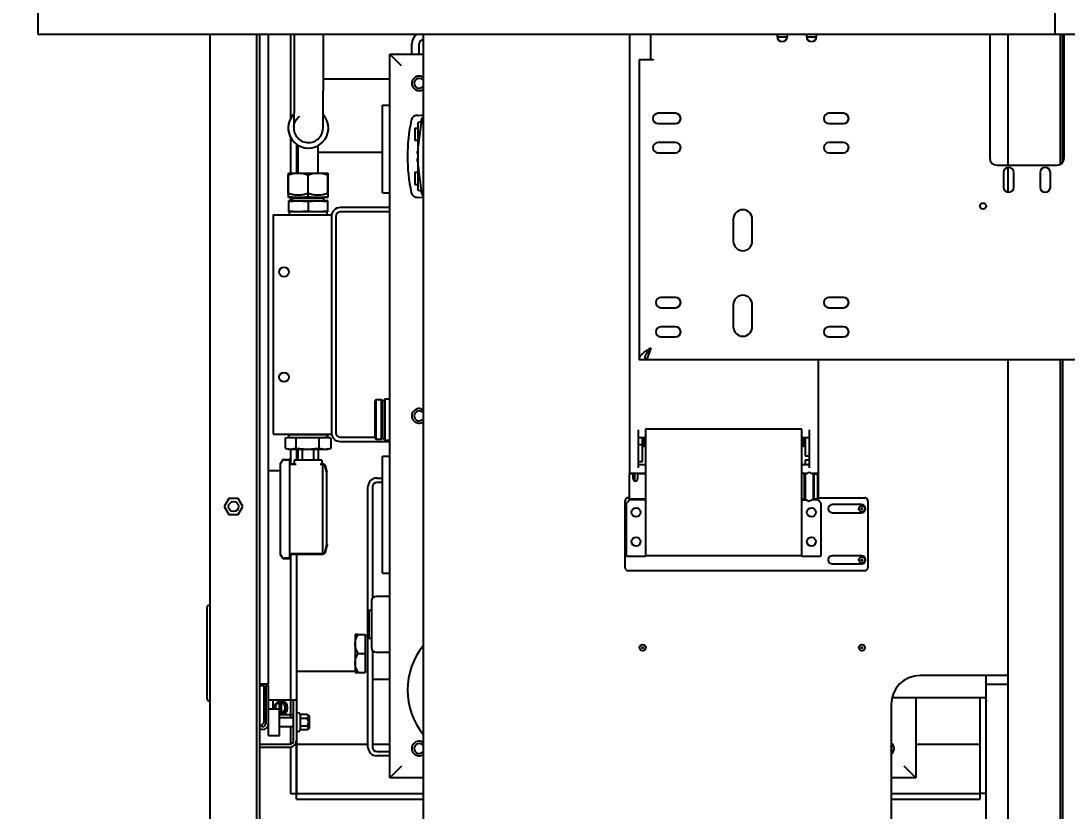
# Model space of a CAD drawing. Header units: inches. Extents: x -347369 to -260369, y 119522 to 149869.
# Drawn here: x -283562 to -282846, y 139922 to 140462 of the extents above; entities that cross this region are included whole.
import ezdxf

# ---------------------------------------------------------------- set-up
doc = ezdxf.new("R2010")
doc.units = ezdxf.units.IN
doc.header["$LTSCALE"] = 300
doc.layers.add('MACCHINA', color=40, linetype='Continuous')
doc.layers.add('QUOTE', color=7, linetype='Continuous')
doc.styles.get("Standard").update_dxf_attribs({"font": 'romans.shx'})
doc.dimstyles.new('sc1a100', dxfattribs={"dimscale": 100, "dimtxt": 3, "dimasz": 3, "dimexe": 0, "dimexo": 0, "dimgap": 1, "dimtad": 1, "dimzin": 12, "dimdsep": 46, "dimtxsty": 'Standard', "dimblk": 'CLOSEDBLANK', "dimcen": 1, "dimclrd": 253, "dimclre": 253, "dimclrt": 2, "dimadec": 0, "dimazin": 3, "dimtfac": 1, "dimtmove": 0, "dimatfit": 1, "dimldrblk": 'CLOSEDBLANK', "dimfxl": 1, "dimtolj": 1, "dimtzin": 0, "dimarcsym": 0})
doc.dimstyles.new('sc1a100_pollici', dxfattribs={"dimscale": 100, "dimtxt": 3, "dimasz": 3, "dimexe": 0, "dimexo": 0, "dimgap": 1, "dimtad": 1, "dimzin": 12, "dimdsep": 46, "dimtxsty": 'Standard', "dimblk": 'CLOSEDBLANK', "dimcen": 1, "dimclrd": 253, "dimclre": 253, "dimclrt": 2, "dimadec": 0, "dimazin": 3, "dimtfac": 1, "dimtmove": 0, "dimatfit": 1, "dimldrblk": 'CLOSEDBLANK', "dimfxl": 1, "dimtolj": 1, "dimtzin": 0, "dimarcsym": 0})

# ---------------------------------------------------------------- blocks, each defined once
blk = doc.blocks.new('_ClosedBlank')
at = {"color": 0, "linetype": 'ByBlock', "lineweight": -2}
for p, q in [((-1, 0.1667), (0, 0)), ((-1, 0.1667), (-1, -0.1667)), ((0, 0), (-1, -0.1667))]:
    blk.add_line(p, q, dxfattribs=at)
blk = doc.blocks.new('*D10')
at = {"layer": 'Defpoints', "color": 0, "transparency": 16777216}
for p in [(-300380.17, 144199.66), (-282330.17, 140899.66), (-300380.17, 139125.63)]:
    blk.add_point(p, dxfattribs=at)
at = {"layer": 'QUOTE', "color": 253, "lineweight": -2, "transparency": 16777216}
for p, q in [((-300380.17, 139125.63), (-300380.17, 144199.66)), ((-282630.17, 144199.66), (-300080.17, 144199.66)), ((-282330.17, 140899.66), (-282330.17, 144199.66))]:
    blk.add_line(p, q, dxfattribs=at)
at = {"layer": 'QUOTE', "color": 253, "lineweight": -2, "transparency": 16777216, "xscale": 300, "yscale": 300, "zscale": 300, "rotation": 180}
blk.add_blockref('_ClosedBlank', (-300380.17, 144199.66), dxfattribs=at)
at = {"layer": 'QUOTE', "color": 253, "lineweight": -2, "transparency": 16777216, "xscale": 300, "yscale": 300, "zscale": 300}
blk.add_blockref('_ClosedBlank', (-282330.17, 144199.66), dxfattribs=at)
at = {"layer": 'QUOTE', "color": 2, "transparency": 16777216, "char_height": 300, "attachment_point": 5}
for s, insert in [('\\A1;18050', (-291355.17, 144449.66)), ('\\A1;[59\'-2 5/8"]', (-291355.17, 143871.08))]:
    blk.add_mtext(s, dxfattribs=dict(at, insert=insert))
blk = doc.blocks.new('*D21')
at = {"layer": 'Defpoints', "color": 0, "transparency": 16777216}
for p in [(-282330.17, 142999.66), (-282330.17, 140899.66), (-285230.17, 140399.66)]:
    blk.add_point(p, dxfattribs=at)
at = {"layer": 'QUOTE', "color": 253, "lineweight": -2, "transparency": 16777216}
for p, q in [((-285230.17, 140399.66), (-285230.17, 142999.66)), ((-284930.17, 142999.66), (-282630.17, 142999.66)), ((-282330.17, 140899.66), (-282330.17, 142999.66))]:
    blk.add_line(p, q, dxfattribs=at)
at = {"layer": 'QUOTE', "color": 253, "lineweight": -2, "transparency": 16777216, "xscale": 300, "yscale": 300, "zscale": 300, "rotation": 180}
blk.add_blockref('_ClosedBlank', (-285230.17, 142999.66), dxfattribs=at)
at = {"layer": 'QUOTE', "color": 253, "lineweight": -2, "transparency": 16777216, "xscale": 300, "yscale": 300, "zscale": 300}
blk.add_blockref('_ClosedBlank', (-282330.17, 142999.66), dxfattribs=at)
at = {"layer": 'QUOTE', "color": 2, "transparency": 16777216, "char_height": 300, "attachment_point": 5}
for s, insert in [('\\A1;2900', (-283780.17, 143249.66)), ('\\A1;[9\'-6 3/16"]', (-283780.17, 142671.08))]:
    blk.add_mtext(s, dxfattribs=dict(at, insert=insert))
blk = doc.blocks.new('*D37')
at = {"layer": 'Defpoints', "color": 0, "transparency": 16777216}
for p in [(-285230.17, 140399.66), (-286220.12, 139989.61), (-283462.4, 137231.89), (-285230.17, 136499.66), (-284473.38, 136175.3)]:
    blk.add_point(p, dxfattribs=at)
at = {"layer": 'QUOTE', "color": 253, "lineweight": -2, "transparency": 16777216}
for p, q in [((-283462.4, 137231.89), (-283162.59, 136932.08)), ((-285230.17, 136499.66), (-285230.17, 136075.67))]:
    blk.add_line(p, q, dxfattribs=at)
blk.add_arc((-285230.17, 138999.66), 2923.99, 275.8811, 309.1189, dxfattribs=at)
at = {"layer": 'QUOTE', "color": 253, "lineweight": -2, "transparency": 16777216, "xscale": 300, "yscale": 300, "zscale": 300}
for p, rotation in [((-283162.59, 136932.08), 42.0594481817856), ((-285230.17, 136075.67), 182.9405518182139)]:
    blk.add_blockref('_ClosedBlank', p, dxfattribs=dict(at, rotation=rotation))
at = {"layer": 'QUOTE', "color": 2, "transparency": 16777216, "insert": (-284206.88, 136529.21), "char_height": 300, "attachment_point": 5, "rotation": 22.5}
blk.add_mtext('\\A1;45°', dxfattribs=at)
blk = doc.blocks.new('A$C27be3406')
at = {"layer": 'MACCHINA'}
for p, q in [((-1220, 1582.5), (-1220, 1453.5)), ((-523.87, 1582.5), (-523.87, 1453.5)), ((-1220, 1453.5), (-389.21, 1453.5)), ((-1102, 509.5), (-1102, 1453.5)), ((-1070, 509.5), (-1070, 1453.5)), ((-1068, 686.75), (-1068, 1453.5)), ((-1062, 1009), (-1062, 1453.5)), ((-1047, 1453.5), (-1047, 1395.94)), ((-956, 509.5), (-956, 1453.5)), ((-815, 1453.5), (-815, 1153.06)), ((-800.5, 1436.3), (-800.5, 1453.5)), ((-714, 1453.5), (-714, 1452)), ((-707, 1452), (-707, 1453.5)), ((-694, 1453.5), (-694, 1452)), ((-687, 1452), (-687, 1453.5)), ((-568.5, 1453.5), (-568.5, 1369)), ((-556, 1453.5), (-556, 1364)), ((-520, 1364.67), (-520, 1453.5)), ((-518.6, 1453.5), (-518.6, 1365.87)), ((-517.5, 1369), (-517.5, 1453.5)), ((-964, 1440), (-964, 1447)), ((-959, 1440), (-959, 1447)), ((-707.04, 1451.5), (-713.96, 1451.5)), ((-687.04, 1451.5), (-693.96, 1451.5)), ((-971, 1432), (-979, 1440)), ((-979, 1440), (-956, 1440)), ((-979, 945), (-979, 1440)), ((-808.5, 1436), (-808.5, 1231)), ((-798.5, 1436), (-808.5, 1436)), ((-800.5, 1436.3), (-798.5, 1436.3)), ((-798.5, 1436.3), (-798.5, 1436)), ((-1024.54, 1423), (-979, 1423)), ((-984, 1345), (-984, 1405)), ((-984, 1405), (-979, 1405)), ((-959.78, 1398.03), (-960.88, 1397.93)), ((-959.78, 1398.03), (-956, 1398.34)), ((-956, 1397.49), (-956.54, 1396.9)), ((-956, 1396.63), (-956.54, 1396.9)), ((-783.5, 1399.5), (-795.5, 1399.5)), ((-668.5, 1399.5), (-678.5, 1399.5)), ((-960, 1389.1), (-961.8, 1389.1)), ((-960, 1392.62), (-960, 1377.38)), ((-957.36, 1395.04), (-959.77, 1377.47)), ((-957.56, 1393.65), (-959.63, 1393.1)), ((-957.66, 1393.63), (-957.54, 1394.5)), ((-957.54, 1394.5), (-957.43, 1394.49)), ((-795.5, 1392.5), (-783.5, 1392.5)), ((-678.5, 1392.5), (-668.5, 1392.5)), ((-1047, 1382.94), (-1047, 1358.44)), ((-966.37, 1382.57), (-966.34, 1382.57)), ((-962, 1388.9), (-962, 1381.2)), ((-1043, 1378.34), (-1043, 1358.44)), ((-1034.88, 1375.69), (-1034.79, 1375.69)), ((-1034.79, 1379.44), (-1034.78, 1379.44)), ((-962, 1381.2), (-961.97, 1381.06)), ((-961.97, 1381), (-960, 1381)), ((-783.5, 1379.5), (-795.5, 1379.5)), ((-668.5, 1379.5), (-678.5, 1379.5)), ((-1043, 1373), (-1042, 1373)), ((-1042, 1369.44), (-1042, 1358.44)), ((-1028, 1373), (-984, 1373)), ((-1028, 1358.44), (-1028, 1369.44)), ((-960.1, 1368.53), (-959.99, 1368.53)), ((-960.1, 1366.39), (-960.1, 1368.53)), ((-960.05, 1371.96), (-960.05, 1373.61)), ((-959.95, 1373.61), (-960.05, 1373.61)), ((-959.95, 1373.58), (-960.05, 1373.58)), ((-960.05, 1371.79), (-959.99, 1371.79)), ((-960.05, 1371.79), (-960.05, 1371.63)), ((-960.05, 1371.62), (-959.99, 1371.62)), ((-795.5, 1372.5), (-783.5, 1372.5)), ((-678.5, 1372.5), (-668.5, 1372.5)), ((-960.1, 1367.07), (-959.96, 1367.07)), ((-960.1, 1366.79), (-959.96, 1366.79)), ((-960.1, 1366.39), (-959.95, 1366.39)), ((-960, 1362.62), (-960, 1347.38)), ((-959.77, 1362.53), (-957.36, 1344.96)), ((-563.5, 1364), (-522.5, 1364)), ((-556, 1362.46), (-556, 1345.54)), ((-1048.53, 1344.64), (-1048.53, 1357.23)), ((-1048.5, 1358.44), (-1048.5, 1358.44)), ((-1048.5, 1358.44), (-1021.5, 1358.44)), ((-1041.75, 1358.44), (-1048.5, 1357.88)), ((-1048.5, 1341.94), (-1048.5, 1358.44)), ((-1048.47, 1344.64), (-1048.47, 1357.23)), ((-1035, 1357.88), (-1041.75, 1358.44)), ((-1035, 1342.5), (-1035, 1357.88)), ((-1034.95, 1344.64), (-1034.95, 1357.23)), ((-1021.5, 1357.88), (-1028.25, 1358.44)), ((-1021.5, 1358.44), (-1021.5, 1358.44)), ((-1021.5, 1358.44), (-1021.5, 1341.94)), ((-1021.47, 1344.64), (-1021.47, 1357.23)), ((-962, 1358.9), (-962, 1351.1)), ((-960, 1359.1), (-961.8, 1359.1)), ((-559, 1359), (-559, 1349)), ((-552, 1349), (-552, 1359)), ((-534, 1359), (-534, 1349)), ((-527, 1349), (-527, 1359)), ((-961.8, 1350.9), (-960, 1350.9)), ((-959.63, 1346.9), (-957.56, 1346.35)), ((-957.54, 1345.5), (-957.66, 1346.37)), ((-1048.5, 1343.44), (-1048.5, 1343.44)), ((-1048.5, 1342.5), (-1041.75, 1341.94)), ((-1021.5, 1341.94), (-1048.5, 1341.94)), ((-1048.5, 1339.06), (-1041.75, 1339.62)), ((-1021.5, 1339.62), (-1048.5, 1339.62)), ((-1048.5, 1339.62), (-1048.5, 1331.98)), ((-1047, 1341.94), (-1047, 1339.62)), ((-1046.48, 1341.94), (-1045.8, 1341.55)), ((-1045.8, 1341.55), (-1045.8, 1339.62)), ((-1024.2, 1341.55), (-1045.8, 1341.55)), ((-1041.75, 1341.94), (-1035, 1342.5)), ((-1041.75, 1339.62), (-1035, 1339.06)), ((-1035, 1339.06), (-1035, 1332.54)), ((-1028.25, 1341.94), (-1021.5, 1342.5)), ((-1028.25, 1339.62), (-1021.5, 1339.06)), ((-1024.2, 1341.55), (-1023.53, 1341.94)), ((-1024.2, 1339.62), (-1024.2, 1341.55)), ((-1021.5, 1343.44), (-1021.5, 1343.44)), ((-1021.5, 1331.98), (-1021.5, 1339.62)), ((-984, 1345), (-979, 1345)), ((-960.88, 1342.07), (-959.78, 1341.97)), ((-956, 1341.66), (-959.78, 1341.97)), ((-957.43, 1345.51), (-957.54, 1345.5)), ((-956, 1343.37), (-956.54, 1343.1)), ((-956.54, 1343.1), (-956, 1342.51)), ((-1041.75, 1331.98), (-1048.5, 1332.54)), ((-1021.5, 1331.98), (-1048.5, 1331.98)), ((-1048, 1331.98), (-1048, 1330)), ((-1035, 1332.54), (-1041.75, 1331.98)), ((-1021.5, 1332.54), (-1028.25, 1331.98)), ((-1022, 1330), (-1022, 1331.98)), ((-979, 1335), (-1013, 1335)), ((-979, 1332), (-1013, 1332)), ((-1059, 1330), (-1059, 1180)), ((-1059, 1330), (-1019, 1330)), ((-1019, 1329), (-1019, 1181)), ((-1016, 1329), (-1016, 1181)), ((-744, 1327), (-744, 1312)), ((-731, 1312), (-731, 1327)), ((-783.5, 1273.5), (-793.5, 1273.5)), ((-744, 1268.5), (-744, 1253.5)), ((-731, 1253.5), (-731, 1268.5)), ((-668.5, 1273.5), (-678.5, 1273.5)), ((-793.5, 1266.5), (-783.5, 1266.5)), ((-678.5, 1266.5), (-668.5, 1266.5)), ((-783.5, 1253.5), (-793.5, 1253.5)), ((-668.5, 1253.5), (-678.5, 1253.5)), ((-793.5, 1246.5), (-783.5, 1246.5)), ((-678.5, 1246.5), (-668.5, 1246.5)), ((-804.2, 1231), (-804.2, 1232.97)), ((-808.5, 1231), (-804.5, 1231)), ((-804.2, 1231), (-476.8, 1231)), ((-686, 1231), (-686, 1154.06)), ((-556, 1231), (-556, 674)), ((-520, 674), (-520, 1231)), ((-518.6, 1231), (-518.6, 674)), ((-988.7, 1203.5), (-989.2, 1203)), ((-989.2, 1177), (-989.2, 1203)), ((-984.7, 1203.5), (-988.7, 1203.5)), ((-988.7, 1203.5), (-988.7, 1176.5)), ((-984.2, 1203), (-984.7, 1203.5)), ((-984.7, 1176.5), (-984.7, 1203.5)), ((-984.2, 1203), (-984.2, 1177)), ((-982.5, 1204), (-984, 1202.5)), ((-979, 1204), (-982.5, 1204)), ((-982.5, 1204), (-982.5, 1176)), ((-984, 1202.5), (-984.2, 1202.5)), ((-984, 1202.5), (-984, 1177.5)), ((-809, 1182.91), (-809, 1156.95)), ((-804, 1183.41), (-804, 1096.71)), ((-697, 1183.41), (-804, 1183.41)), ((-697, 1096.56), (-697, 1183.41)), ((-692, 1182.91), (-692, 1156.95)), ((-1059, 1180), (-1019, 1180)), ((-1046.93, 1177.8), (-1050.58, 1177.24)), ((-1050.58, 1177.24), (-1050.58, 1170.36)), ((-1048.5, 1177.8), (-1050.29, 1177.32)), ((-1048.5, 1177.8), (-1021.5, 1177.8)), ((-1048.45, 1179.8), (-1048.45, 1177.8)), ((-1048.45, 1179.8), (-1021.55, 1179.8)), ((-1047.78, 1180), (-1047.78, 1179.8)), ((-1043.28, 1177.24), (-1046.93, 1177.8)), ((-1035.5, 1177.8), (-1043.28, 1177.24)), ((-1043.28, 1177.24), (-1043.28, 1170.36)), ((-1027.71, 1177.24), (-1035.5, 1177.8)), ((-1023.56, 1177.8), (-1027.71, 1177.24)), ((-1027.71, 1177.24), (-1027.71, 1170.36)), ((-1022.22, 1179.8), (-1022.22, 1180)), ((-1021.55, 1177.8), (-1021.55, 1179.8)), ((-1019.71, 1177.32), (-1021.5, 1177.8)), ((-1019.72, 1177.29), (-1019.42, 1177.24)), ((-1019.42, 1177.24), (-1019.42, 1170.36)), ((-1013, 1178), (-989.2, 1178)), ((-1013, 1175), (-979, 1175)), ((-989.2, 1177), (-988.7, 1176.5)), ((-988.7, 1176.5), (-984.7, 1176.5)), ((-984.7, 1176.5), (-984.2, 1177)), ((-984.2, 1177.5), (-984, 1177.5)), ((-984, 1177.5), (-982.5, 1176)), ((-982.5, 1176), (-979, 1176)), ((-804, 1177.56), (-809, 1177.56)), ((-806.2, 1161.31), (-806.2, 1177.56)), ((-806.04, 1176.56), (-806.2, 1176.56)), ((-806.04, 1172.16), (-806.04, 1176.56)), ((-805.69, 1171.81), (-805.69, 1176.56)), ((-805.29, 1176.56), (-805.69, 1176.56)), ((-692, 1177.56), (-697, 1177.56)), ((-695.31, 1176.56), (-695.71, 1176.56)), ((-695.31, 1176.56), (-695.31, 1171.81)), ((-694.96, 1176.56), (-694.96, 1172.16)), ((-694.8, 1176.56), (-694.96, 1176.56)), ((-694.8, 1177.56), (-694.8, 1165.31)), ((-1050.58, 1170.36), (-1046.93, 1169.8)), ((-1050.29, 1170.28), (-1048.5, 1169.8)), ((-1048.5, 1169.8), (-1021.5, 1169.8)), ((-1047, 1169.8), (-1047, 1159.2)), ((-1046.93, 1169.8), (-1043.28, 1170.36)), ((-1043.28, 1170.36), (-1035.5, 1169.8)), ((-1043, 1169.8), (-1043, 1162.3)), ((-1042, 1169.8), (-1042, 1162.3)), ((-1038.77, 1162.3), (-1038.77, 1169.8)), ((-1035.5, 1169.8), (-1027.71, 1170.36)), ((-1031.23, 1169.8), (-1031.23, 1162.3)), ((-1028, 1169.8), (-1028, 1162.3)), ((-1027.71, 1170.36), (-1023.56, 1169.8)), ((-1021.5, 1169.8), (-1019.71, 1170.28)), ((-1019.42, 1170.36), (-1019.72, 1170.31)), ((-806.2, 1172.81), (-809, 1172.81)), ((-806.2, 1172.16), (-806.04, 1172.16)), ((-806.04, 1172.16), (-805.69, 1171.81)), ((-805.69, 1171.81), (-805.29, 1171.81)), ((-695.71, 1171.81), (-695.31, 1171.81)), ((-695.31, 1171.81), (-694.96, 1172.16)), ((-694.96, 1172.16), (-694.8, 1172.16)), ((-1053.88, 1159.91), (-1054, 1159.2)), ((-1053.84, 1160.24), (-1052.51, 1162.34)), ((-1052.5, 1161.71), (-1053.84, 1159.63)), ((-1051.66, 1162.8), (-1048, 1162.8)), ((-1048, 1162.15), (-1051.66, 1162.15)), ((-1044.61, 1162.3), (-1044.61, 1160.18)), ((-1025.43, 1160.22), (-1025.2, 1160.28)), ((-1025.39, 1160.22), (-1025.39, 1162.3)), ((-984, 1085), (-984, 1165)), ((-984, 1165), (-979, 1165)), ((-809, 1161.31), (-806.2, 1161.31)), ((-694.8, 1165.31), (-692, 1165.31)), ((-692, 1162.31), (-694.8, 1162.31)), ((-694.8, 1162.31), (-694.8, 1158.95)), ((-1054, 1155), (-1062, 1155)), ((-1047.5, 1159.8), (-1045.3, 1159.8)), ((-1043.21, 1159.2), (-1047.5, 1159.2)), ((-1024.99, 1159.2), (-1026.78, 1159.2)), ((-1024.76, 1159.79), (-1024.99, 1159.71)), ((-1024.99, 1159.71), (-1024.76, 1159.79)), ((-1024.99, 1159.71), (-1024.99, 1159.47)), ((-1022.06, 1153.54), (-1023.26, 1157.92)), ((-1023.25, 1158.47), (-1022.06, 1154.03)), ((-1022.06, 1153.54), (-1022.16, 1153.89)), ((-1022.02, 1153.68), (-1022.06, 1153.91)), ((-1022, 1153.68), (-1022.01, 1153.62)), ((-804, 1153.06), (-815, 1153.06)), ((-812.5, 1152.96), (-815, 1152.96)), ((-815, 1135.06), (-815, 1152.96)), ((-812.5, 1149.46), (-812.5, 1152.96)), ((-811.5, 1153.06), (-811.5, 1148.06)), ((-809.5, 1153.06), (-809.5, 1149.46)), ((-804, 1152.96), (-809.5, 1152.96)), ((-804, 1158.95), (-809, 1158.95)), ((-806.47, 1153.06), (-806.47, 1152.96)), ((-805, 1152.96), (-805, 1153.06)), ((-692, 1158.95), (-697, 1158.95)), ((-694.8, 1152.96), (-697, 1152.96)), ((-694.24, 1153.06), (-696, 1153.06)), ((-695.33, 1135.46), (-695.33, 1152.96)), ((-695, 1153.06), (-695, 1152.96)), ((-694.8, 1152.96), (-694.8, 1135.46)), ((-687, 1153.06), (-689.76, 1153.06)), ((-689.2, 1135.46), (-689.2, 1152.96)), ((-687.5, 1152.96), (-689.2, 1152.96)), ((-689, 1152.96), (-689, 1153.06)), ((-688.67, 1135.46), (-688.67, 1152.96)), ((-686, 1152.96), (-686, 1135.06)), ((-988, 1150), (-984, 1150)), ((-984, 1147), (-988, 1147)), ((-811.5, 1151.94), (-812.3, 1151.94)), ((-811.5, 1148.06), (-810.47, 1148.06)), ((-810.5, 1148.05), (-810.5, 1148.06)), ((-686.34, 1151.46), (-686.34, 1136.96)), ((-994, 966), (-994, 1144)), ((-991, 1144), (-991, 1067.66)), ((-1089.18, 1136), (-1092.35, 1130.5)), ((-1082.82, 1136), (-1089.18, 1136)), ((-1079.65, 1130.5), (-1082.82, 1136)), ((-818, 1088.56), (-818, 1134.56)), ((-816, 1134.06), (-817, 1133.06)), ((-817, 1096.56), (-817, 1133.06)), ((-816, 1136.56), (-815, 1136.56)), ((-804, 1135.46), (-815, 1135.46)), ((-804, 1135.06), (-815, 1135.06)), ((-811.5, 1135.46), (-811.5, 1135.06)), ((-809.5, 1135.46), (-809.5, 1135.06)), ((-806.47, 1135.46), (-806.47, 1135.06)), ((-805, 1135.06), (-805, 1135.46)), ((-697, 1135.46), (-694.8, 1135.46)), ((-696, 1135.06), (-694.24, 1135.06)), ((-695, 1135.46), (-695, 1135.06)), ((-686, 1135.06), (-689.76, 1135.06)), ((-689.2, 1135.46), (-687.5, 1135.46)), ((-689, 1135.06), (-689, 1135.46)), ((-686, 1136.56), (-654, 1136.56)), ((-684, 1133.06), (-685, 1134.06)), ((-684, 1133.06), (-684, 1096.56)), ((-656.25, 1131.81), (-676.25, 1131.81)), ((-652, 1134.56), (-652, 1088.56)), ((-1092.35, 1130.5), (-1089.18, 1125)), ((-1089.18, 1125), (-1082.82, 1125)), ((-1082.82, 1125), (-1079.65, 1130.5)), ((-676.25, 1126.31), (-656.25, 1126.31)), ((-1023.26, 1099.68), (-1022.06, 1104.06)), ((-1022.06, 1103.57), (-1023.25, 1099.13)), ((-1022, 1104.04), (-1022.06, 1103.57)), ((-1022.06, 1103.69), (-1022.02, 1103.92)), ((-1022.01, 1103.98), (-1022, 1103.92)), ((-1022, 1104.51), (-1022, 1104.4)), ((-1054, 1098.4), (-1053.88, 1097.69)), ((-1053.84, 1097.97), (-1052.5, 1095.89)), ((-1053.84, 1097.97), (-1053.73, 1097.79)), ((-1052.51, 1095.26), (-1053.84, 1097.36)), ((-1051.66, 1095.45), (-1048, 1095.45)), ((-1047.5, 1098.4), (-1024.99, 1098.4)), ((-1024.99, 1097.8), (-1047.5, 1097.8)), ((-1047, 1098.4), (-1047, 986)), ((-1043, 1098.4), (-1043, 934.3)), ((-1024.99, 1097.8), (-1024.99, 1098)), ((-817, 1096.56), (-804, 1096.56)), ((-697, 1096.71), (-804, 1096.71)), ((-804, 1096.71), (-804, 1096.56)), ((-697, 1096.56), (-684, 1096.56)), ((-656.25, 1096.81), (-676.25, 1096.81)), ((-1048, 1094.8), (-1051.66, 1094.8)), ((-676.25, 1091.31), (-656.25, 1091.31)), ((-984, 1085), (-979, 1085)), ((-654, 1086.56), (-816, 1086.56)), ((-979, 1069), (-988.5, 1069)), ((-1102, 1062.85), (-1103, 1062.85)), ((-991.5, 1059.5), (-993.5, 1059.5)), ((-993.5, 1059.5), (-993.5, 1040.5)), ((-1002.83, 1043), (-1002.83, 1017)), ((-1000.82, 1043), (-995.83, 1043)), ((-995.83, 1043), (-995.83, 1017)), ((-994, 1042.38), (-995.83, 1042.38)), ((-993.5, 1040.5), (-991.5, 1040.5)), ((-991, 1032.34), (-991, 966)), ((-1000.82, 1030), (-995.83, 1030)), ((-988.5, 1031), (-979, 1031)), ((-1043, 1018), (-1002.83, 1018)), ((-1000.82, 1017), (-995.83, 1017)), ((-995.83, 1017.62), (-994, 1017.62)), ((-991, 1012.5), (-979, 1012.5)), ((-556, 1015), (-616, 1015)), ((-571, 865), (-571, 1015)), ((-1062, 1009), (-1067.2, 1009)), ((-1067.2, 1008), (-1065, 1008)), ((-1065, 982.7), (-1065, 1008)), ((-1062, 1008), (-1064, 1008)), ((-1064, 1008), (-1064, 982.2)), ((-1062, 974), (-1062, 1008)), ((-571, 1009), (-556, 1009)), ((-1103, 997.65), (-1102, 997.65)), ((-1043, 998), (-1062, 998)), ((-1059, 992), (-1059, 998)), ((-1054.6, 992), (-1054.6, 996.35)), ((-1053.4, 996.35), (-1053.4, 989.65)), ((-1045, 970.2), (-1045, 998)), ((-635.36, 1000), (-572.61, 1000)), ((-619, 1000), (-619, 945)), ((-575, 934.3), (-575, 1000)), ((-1054.5, 992), (-1062, 992)), ((-1054.5, 974), (-1054.5, 992)), ((-1040.5, 988.2), (-1040.5, 977.8)), ((-1036, 988.2), (-1040.5, 988.2)), ((-1034, 987.04), (-1036, 988.2)), ((-636, 995), (-636, 885)), ((-1067, 980.7), (-1065, 982.7)), ((-1045, 988), (-1054.5, 988)), ((-1045, 986), (-1054.5, 986)), ((-1036, 985.6), (-1040.5, 985.6)), ((-1034, 978.96), (-1034, 987.04)), ((-1067, 980.7), (-1068, 980.7)), ((-1066.2, 980), (-1068, 980)), ((-1066.2, 978), (-1068, 978)), ((-1062, 974), (-1054.5, 974)), ((-1054.5, 980), (-1045, 980)), ((-1047, 980), (-1047, 968.01)), ((-1036, 980.4), (-1040.5, 980.4)), ((-1036, 977.8), (-1040.5, 977.8)), ((-1036, 977.8), (-1034, 978.96)), ((-1068, 968), (-1047.2, 968)), ((-1043, 968), (-994, 968)), ((-1042.93, 930.46), (-1042.93, 968)), ((-991, 968), (-979, 968)), ((-619, 968), (-575, 968)), ((-575.07, 930.46), (-575.07, 968)), ((-1068, 966), (-1047.2, 966)), ((-1047, 966), (-1047, 934.3)), ((-988, 963), (-979, 963)), ((-979, 960), (-988, 960)), ((-971, 953), (-979, 945)), ((-619, 945), (-627, 953)), ((-956, 945), (-979, 945)), ((-619, 945), (-636, 945)), ((-1047, 934.3), (-1043, 934.3)), ((-1042.93, 934.22), (-956, 934.22)), ((-636, 934.22), (-575.07, 934.22)), ((-571, 934.3), (-575, 934.3)), ((-1042.93, 930.46), (-956, 930.46)), ((-636, 930.46), (-575.07, 930.46))]:
    blk.add_line(p, q, dxfattribs=at)
for centre, radius in [((-573, 1336), 2.1), ((-1051.5, 1291), 3.3), ((-1051.5, 1219), 3.3), ((-1086, 1130.5), 3.4), ((-810.5, 1126.56), 3.1), ((-690.5, 1126.56), 3.1), ((-656, 1129), 2.1), ((-656, 1129), 0.436), ((-810.5, 1106.56), 3.1), ((-690.5, 1106.56), 3.1), ((-656, 1094), 2.1), ((-656, 1094), 0.436), ((-806, 1034), 2.1), ((-806, 1034), 0.436), ((-656, 1034), 2.1), ((-656, 1034), 0.436)]:
    blk.add_circle(centre, radius, dxfattribs=at)
for centre, radius, start, end in [((-956, 1447), 8, 125.65909, 180), ((-956, 1447), 3, 90, 180), ((-710.5, 1452), 3.5, 180, 0), ((-690.5, 1452), 3.5, 180, 0), ((-959, 1420), 5, 53.1301, 307.10538), ((-959, 1420), 3.4, 28.07249, 331.74256), ((-1034.88, 1389.44), 13.75, 135.91022, 269.99972), ((-1034.79, 1389.44), 13.75, 136.52085, 42.21637), ((-795.5, 1396), 3.5, 90, 270), ((-783.5, 1396), 3.5, 270, 90), ((-678.5, 1396), 3.5, 90, 270), ((-668.5, 1396), 3.5, 270, 90), ((-1034.79, 1389.44), 10, 175.89966, 269.99983), ((-847, 1370), 120, 168.0851, 191.9149), ((-961.8, 1388.9), 0.2, 90, 180), ((-959.5, 1392.62), 0.5, 105, 180), ((-840, 1370), 120, 176.43015, 183.56985), ((-959.5, 1377.38), 0.5, 180, 233.5278), ((-795.5, 1376), 3.5, 90, 270), ((-783.5, 1376), 3.5, 270, 90), ((-678.5, 1376), 3.5, 90, 270), ((-668.5, 1376), 3.5, 270, 90), ((-563.5, 1369), 5, 180, 270), ((-522.5, 1369), 5, 270, 0), ((-959.5, 1362.62), 0.5, 126.45578, 180), ((-555.5, 1359), 3.5, 0, 180), ((-530.5, 1359), 3.5, 0, 180), ((-961.8, 1358.9), 0.2, 90, 180), ((-961.8, 1351.1), 0.2, 180, 270), ((-959.5, 1347.38), 0.5, 180, 255), ((-555.5, 1349), 3.5, 180, 0), ((-530.5, 1349), 3.5, 180, 0), ((-1013, 1329), 6, 90, 180), ((-1013, 1329), 3, 90, 180), ((-737.5, 1327), 6.5, 0, 180), ((-737.5, 1312), 6.5, 180, 0), ((-737.5, 1268.5), 6.5, 0, 180), ((-793.5, 1270), 3.5, 90, 270), ((-783.5, 1270), 3.5, 270, 90), ((-678.5, 1270), 3.5, 90, 270), ((-668.5, 1270), 3.5, 270, 90), ((-793.5, 1250), 3.5, 90, 270), ((-783.5, 1250), 3.5, 270, 90), ((-737.5, 1253.5), 6.5, 180, 0), ((-678.5, 1250), 3.5, 90, 270), ((-668.5, 1250), 3.5, 270, 90), ((-959, 1192.5), 5, 53.1301, 307.10538), ((-959, 1192.5), 3.4, 28.07249, 331.74256), ((-1013, 1181), 6, 180, 270), ((-1013, 1181), 3, 180, 270), ((-805.29, 1172.61), 0.8, 270, 0), ((-695.71, 1172.61), 0.8, 180, 270), ((-687.5, 1151.46), 1.5, 0, 90), ((-988, 1144), 6, 90, 180), ((-988, 1144), 3, 90, 180), ((-811, 1149.46), 1.5, 180, 0), ((-816, 1134.56), 2, 90, 180), ((-687.5, 1136.96), 1.5, 270, 0), ((-676.25, 1129.06), 2.75, 90, 270), ((-656.25, 1129.06), 2.75, 270, 90), ((-654, 1134.56), 2, 0, 90), ((-676.25, 1094.06), 2.75, 90, 270), ((-656.25, 1094.06), 2.75, 270, 90), ((-816, 1088.56), 2, 180, 270), ((-654, 1088.56), 2, 270, 0), ((-988.5, 1066), 3, 90, 180), ((-1103, 1061.85), 1, 90, 180), ((-988.5, 1034), 3, 180, 270), ((-919, 1005), 48, 140.42878, 219.57122), ((-616, 995), 20, 90, 180), ((-1067.2, 1008.5), 0.5, 90, 270), ((-1103, 998.65), 1, 180, 270), ((-1064.8, 996.58), 0.8, 0, 104.47751), ((-1054, 993), 4, 262.81925, 194.47751), ((-1054, 993), 3.4, 261.54349, 196.91498), ((-1054, 993), 5, 270, 90), ((-1064.8, 989.42), 0.8, 255.52249, 0), ((-1041.75, 988.2), 1.25, 0, 180), ((-1066.2, 982.2), 2.2, 270, 0), ((-1066.2, 982.2), 4.2, 270, 0), ((-1041.75, 977.8), 1.25, 180, 0), ((-1047.2, 970.2), 4.2, 270, 0), ((-1047.2, 970.2), 2.2, 270, 0), ((-959, 965), 5, 53.1301, 307.10538), ((-959, 965), 3.4, 28.07249, 331.74256), ((-639, 965), 5, 306.8699, 53.1301), ((-639, 965), 3.4, 331.92751, 28.07249), ((-988, 966), 6, 180, 270), ((-988, 966), 3, 180, 270)]:
    blk.add_arc(centre, radius, start, end, dxfattribs=at)
for points, knots in [([(-1044.48, 1453.5), (-1044.48, 1452.17), (-1044.49, 1449.12), (-1044.49, 1444.48), (-1044.5, 1439.58), (-1044.51, 1434.83), (-1044.52, 1430.24), (-1044.53, 1425.83), (-1044.54, 1421.62), (-1044.56, 1417.62), (-1044.57, 1413.84), (-1044.58, 1410.3), (-1044.6, 1407.01), (-1044.61, 1403.97), (-1044.63, 1401.21), (-1044.64, 1398.72), (-1044.66, 1396.52), (-1044.68, 1394.62), (-1044.69, 1393.03), (-1044.71, 1391.75), (-1044.73, 1390.85), (-1044.74, 1390.33), (-1044.74, 1390.13), (-1044.75, 1390.13), (-1044.74, 1390.25), (-1044.72, 1390.46), (-1044.69, 1390.77), (-1044.61, 1391.25), (-1044.47, 1391.94), (-1044.21, 1392.82), (-1043.77, 1393.87), (-1043.13, 1395), (-1042.26, 1396.12), (-1041.42, 1396.98), (-1040.82, 1397.38), (-1040.65, 1397.49)], [0, 0, 0, 0, 0.034022, 0.0782, 0.122377, 0.166552, 0.210725, 0.254894, 0.299061, 0.343222, 0.387378, 0.431526, 0.475663, 0.519785, 0.563886, 0.607956, 0.651978, 0.695923, 0.739731, 0.783281, 0.826273, 0.86175, 0.88817, 0.904082, 0.915805, 0.924142, 0.930816, 0.937079, 0.943295, 0.950981, 0.960627, 0.971153, 0.982645, 0.995027, 1, 1, 1, 1]), ([(-1034.78, 1379.44), (-1034.21, 1379.47), (-1033.09, 1379.52), (-1031.48, 1379.95), (-1030.02, 1380.6), (-1028.75, 1381.41), (-1027.68, 1382.35), (-1026.8, 1383.36), (-1026.11, 1384.41), (-1025.6, 1385.42), (-1025.25, 1386.34), (-1025.04, 1387.11), (-1024.92, 1387.71), (-1024.85, 1388.16), (-1024.81, 1388.51), (-1024.79, 1388.81), (-1024.77, 1389.09), (-1024.75, 1389.47), (-1024.74, 1390.02), (-1024.72, 1390.94), (-1024.7, 1392.22), (-1024.68, 1393.83), (-1024.67, 1395.71), (-1024.65, 1397.86), (-1024.63, 1400.3), (-1024.62, 1403.02), (-1024.6, 1406), (-1024.59, 1409.24), (-1024.57, 1412.72), (-1024.56, 1416.45), (-1024.55, 1420.4), (-1024.53, 1424.56), (-1024.52, 1428.92), (-1024.51, 1433.46), (-1024.5, 1438.18), (-1024.5, 1443.04), (-1024.49, 1448.06), (-1024.48, 1451.55), (-1024.48, 1453.4), (-1024.48, 1453.5)], [0, 0, 0, 0, 0.012989, 0.025837, 0.037984, 0.049501, 0.060411, 0.070701, 0.08032, 0.089155, 0.096962, 0.103449, 0.108928, 0.114336, 0.120533, 0.128535, 0.140038, 0.158272, 0.193384, 0.235758, 0.281194, 0.324426, 0.367, 0.40931, 0.451489, 0.493595, 0.535657, 0.577691, 0.619706, 0.661708, 0.7037, 0.745685, 0.787665, 0.82964, 0.871613, 0.913583, 0.955551, 0.997518, 1, 1, 1, 1]), ([(-960.88, 1397.93), (-961.13, 1397.89), (-961.62, 1397.82), (-962.49, 1397.47), (-963.36, 1396.83), (-964.09, 1395.87), (-964.31, 1395.14), (-964.41, 1394.78)], [0, 0, 0, 0, 0.1250834, 0.2506005, 0.500194, 0.7491826, 1, 1, 1, 1]), ([(-957.36, 1395.04), (-957.27, 1395.38), (-957.09, 1396.05), (-956.72, 1396.62), (-956.54, 1396.9)], [0, 0, 0, 0, 0.49903, 1, 1, 1, 1]), ([(-1041.99, 1377.7), (-1041.99, 1377.26), (-1042, 1376.06), (-1042, 1373.97), (-1042, 1371.64), (-1042, 1370.12), (-1042, 1369.44)], [0, 0, 0, 0, 0.16948, 0.464737, 0.759948, 1, 1, 1, 1]), ([(-1028, 1369.44), (-1028, 1369.88), (-1028, 1371.15), (-1028, 1373.25), (-1028, 1375.58), (-1028, 1377.01), (-1027.99, 1377.67)], [0, 0, 0, 0, 0.155294, 0.45091, 0.746649, 1, 1, 1, 1]), ([(-961.97, 1381.06), (-961.96, 1381.05), (-961.93, 1381.03), (-961.88, 1381), (-961.83, 1381.01), (-961.8, 1381.01)], [0, 0, 0, 0, 0.249992, 0.50153, 1, 1, 1, 1]), ([(-1048.5, 1358.44), (-1048.5, 1358.39), (-1048.51, 1358.31), (-1048.52, 1357.78), (-1048.52, 1357.36), (-1048.53, 1357.23)], [0, 0, 0, 0, 0.402074, 0.810497, 1, 1, 1, 1]), ([(-1041.71, 1358.44), (-1041.87, 1358.44), (-1043.09, 1358.43), (-1045.37, 1358.16), (-1047.43, 1357.54), (-1048.47, 1357.23)], [0, 0, 0, 0, 0.070101, 0.53079, 1, 1, 1, 1]), ([(-1034.95, 1357.23), (-1036.05, 1357.57), (-1038.26, 1358.25), (-1040.56, 1358.37), (-1041.71, 1358.44)], [0, 0, 0, 0, 0.495458, 1, 1, 1, 1]), ([(-1028.25, 1358.44), (-1029.94, 1358.38), (-1032.2, 1358.29), (-1034.44, 1357.96), (-1035, 1357.88)], [0, 0, 0, 0, 0.749436, 1, 1, 1, 1]), ([(-1028.21, 1358.44), (-1028.37, 1358.44), (-1029.58, 1358.43), (-1031.86, 1358.16), (-1033.91, 1357.54), (-1034.95, 1357.23)], [0, 0, 0, 0, 0.070101, 0.53079, 1, 1, 1, 1]), ([(-1021.47, 1357.23), (-1022.57, 1357.57), (-1024.78, 1358.25), (-1027.06, 1358.37), (-1028.21, 1358.44)], [0, 0, 0, 0, 0.495458, 1, 1, 1, 1]), ([(-1041.71, 1343.44), (-1041.87, 1343.44), (-1043.09, 1343.45), (-1045.37, 1343.71), (-1047.43, 1344.33), (-1048.47, 1344.64)], [0, 0, 0, 0, 0.070101, 0.53079, 1, 1, 1, 1]), ([(-1034.95, 1344.64), (-1036.05, 1344.31), (-1038.26, 1343.63), (-1040.56, 1343.5), (-1041.71, 1343.44)], [0, 0, 0, 0, 0.495458, 1, 1, 1, 1]), ([(-1035, 1342.5), (-1034.44, 1342.41), (-1032.2, 1342.08), (-1029.94, 1342), (-1028.25, 1341.94)], [0, 0, 0, 0, 0.250564, 1, 1, 1, 1]), ([(-1035, 1339.06), (-1034.44, 1339.14), (-1032.2, 1339.48), (-1029.94, 1339.56), (-1028.25, 1339.62)], [0, 0, 0, 0, 0.250564, 1, 1, 1, 1]), ([(-1028.21, 1343.44), (-1028.37, 1343.44), (-1029.58, 1343.45), (-1031.86, 1343.71), (-1033.91, 1344.33), (-1034.95, 1344.64)], [0, 0, 0, 0, 0.070101, 0.53079, 1, 1, 1, 1]), ([(-1021.47, 1344.64), (-1022.57, 1344.31), (-1024.78, 1343.63), (-1027.06, 1343.5), (-1028.21, 1343.44)], [0, 0, 0, 0, 0.495458, 1, 1, 1, 1]), ([(-964.41, 1345.22), (-964.31, 1344.86), (-964.09, 1344.13), (-963.37, 1343.17), (-962.49, 1342.54), (-961.63, 1342.18), (-961.13, 1342.11), (-960.88, 1342.07)], [0, 0, 0, 0, 0.249002, 0.49886, 0.748682, 0.873796, 1, 1, 1, 1]), ([(-957.36, 1344.96), (-957.27, 1344.62), (-957.09, 1343.95), (-956.72, 1343.38), (-956.54, 1343.1)], [0, 0, 0, 0, 0.49903, 1, 1, 1, 1]), ([(-1028.25, 1331.98), (-1029.94, 1332.04), (-1032.2, 1332.13), (-1034.44, 1332.46), (-1035, 1332.54)], [0, 0, 0, 0, 0.749436, 1, 1, 1, 1]), ([(-800.5, 1239), (-800.78, 1238.06), (-801.33, 1236.19), (-802.16, 1233.71), (-802.99, 1231.9), (-803.67, 1231.09), (-804.07, 1231.02), (-804.2, 1231)], [0, 0, 0, 0, 0.2238342, 0.4477012, 0.6715683, 0.8954351, 1, 1, 1, 1]), ([(-1019.42, 1177.24), (-1019.77, 1177.32), (-1021.14, 1177.66), (-1022.53, 1177.74), (-1023.56, 1177.8)], [0, 0, 0, 0, 0.250564, 1, 1, 1, 1]), ([(-805.69, 1176.56), (-805.76, 1176.56), (-805.88, 1176.56), (-805.99, 1176.56), (-806.04, 1176.56)], [0, 0, 0, 0, 0.56, 1, 1, 1, 1]), ([(-804.49, 1176.56), (-804.51, 1176.56), (-804.53, 1176.56), (-804.71, 1176.56), (-804.93, 1176.56), (-805.14, 1176.56), (-805.24, 1176.56), (-805.29, 1176.56)], [0, 0, 0, 0, 0.2497985, 0.4993355, 0.7484119, 0.8749551, 1, 1, 1, 1]), ([(-804.49, 1172.61), (-804.49, 1172.68), (-804.49, 1172.81), (-804.49, 1173.83), (-804.49, 1175.13), (-804.49, 1176.08), (-804.49, 1176.56)], [0, 0, 0, 0, 0.274169, 0.561437, 0.780909, 1, 1, 1, 1]), ([(-696.51, 1176.56), (-696.51, 1175.97), (-696.51, 1174.75), (-696.51, 1173.48), (-696.51, 1172.74), (-696.51, 1172.65), (-696.51, 1172.61)], [0, 0, 0, 0, 0.274169, 0.561437, 0.780909, 1, 1, 1, 1]), ([(-695.71, 1176.56), (-695.76, 1176.56), (-695.86, 1176.56), (-696.07, 1176.56), (-696.29, 1176.56), (-696.47, 1176.56), (-696.49, 1176.56), (-696.51, 1176.56)], [0, 0, 0, 0, 0.125617, 0.250949, 0.500408, 0.749365, 1, 1, 1, 1]), ([(-694.96, 1176.56), (-695.02, 1176.56), (-695.14, 1176.56), (-695.25, 1176.56), (-695.31, 1176.56)], [0, 0, 0, 0, 0.56, 1, 1, 1, 1]), ([(-1023.56, 1169.8), (-1022.53, 1169.86), (-1021.14, 1169.94), (-1019.77, 1170.28), (-1019.42, 1170.36)], [0, 0, 0, 0, 0.749436, 1, 1, 1, 1]), ([(-1053.99, 1159.65), (-1054, 1159.67), (-1054.01, 1159.78), (-1053.97, 1159.99), (-1053.89, 1160.15), (-1053.84, 1160.24)], [0, 0, 0, 0, 0.084153, 0.542121, 1, 1, 1, 1]), ([(-1052.51, 1162.34), (-1052.46, 1162.4), (-1052.36, 1162.54), (-1052.15, 1162.68), (-1051.91, 1162.78), (-1051.75, 1162.79), (-1051.66, 1162.8)], [0, 0, 0, 0, 0.250063, 0.500074, 0.750045, 1, 1, 1, 1]), ([(-1051.66, 1162.64), (-1051.75, 1162.63), (-1051.91, 1162.62), (-1052.15, 1162.52), (-1052.36, 1162.38), (-1052.46, 1162.24), (-1052.51, 1162.18)], [0, 0, 0, 0, 0.249805, 0.499645, 0.749674, 1, 1, 1, 1]), ([(-1052.51, 1161.69), (-1052.51, 1161.69), (-1052.51, 1162.01), (-1052.51, 1162.01), (-1052.51, 1162.02)], [0, 0, 0, 0, 0.00002, 1, 1, 1, 1]), ([(-1048, 1162.8), (-1047.94, 1162.79), (-1047.82, 1162.78), (-1047.69, 1162.7), (-1047.6, 1162.6), (-1047.54, 1162.51), (-1047.51, 1162.41), (-1047.5, 1162.34), (-1047.5, 1162.3)], [0, 0, 0, 0, 0.220056, 0.459688, 0.587468, 0.720121, 0.85761, 1, 1, 1, 1]), ([(-1047.5, 1162.28), (-1047.51, 1162.34), (-1047.52, 1162.47), (-1047.64, 1162.64), (-1047.8, 1162.75), (-1047.93, 1162.77), (-1048, 1162.77)], [0, 0, 0, 0, 0.250067, 0.500227, 0.750251, 1, 1, 1, 1]), ([(-1048, 1162.15), (-1048, 1162.15), (-1048, 1162.66), (-1048, 1162.67), (-1048, 1162.67)], [0, 0, 0, 0, 0.000006, 1, 1, 1, 1]), ([(-1047.5, 1095.43), (-1047.5, 1095.53), (-1047.5, 1095.77), (-1047.5, 1097.67), (-1047.5, 1100.76), (-1047.5, 1104.96), (-1047.5, 1110.07), (-1047.5, 1115.9), (-1047.5, 1122.22), (-1047.5, 1128.8), (-1047.5, 1135.38), (-1047.5, 1141.7), (-1047.5, 1147.53), (-1047.5, 1152.64), (-1047.5, 1156.84), (-1047.5, 1159.93), (-1047.5, 1161.83), (-1047.5, 1162.07), (-1047.5, 1162.17)], [0, 0, 0, 0, 0.051504, 0.11557, 0.179641, 0.243716, 0.307792, 0.371865, 0.435934, 0.5, 0.564066, 0.628135, 0.692208, 0.756284, 0.820359, 0.88443, 0.948496, 1, 1, 1, 1]), ([(-1044.8, 1160.3), (-1044.81, 1160.23), (-1044.82, 1160.1), (-1044.94, 1159.94), (-1045.1, 1159.82), (-1045.23, 1159.81), (-1045.3, 1159.8)], [0, 0, 0, 0, 0.249897, 0.5000291, 0.7501844, 1, 1, 1, 1]), ([(-1025.52, 1162.3), (-1025.58, 1162.3), (-1025.78, 1162.3), (-1027.24, 1162.3), (-1029.7, 1162.3), (-1032.81, 1162.3), (-1036.15, 1162.3), (-1039.38, 1162.3), (-1042.08, 1162.3), (-1043.93, 1162.3), (-1044.34, 1162.3), (-1044.51, 1162.3)], [0, 0, 0, 0, 0.051269, 0.174003, 0.296708, 0.419425, 0.542155, 0.664878, 0.7876, 0.910325, 1, 1, 1, 1]), ([(-1024.76, 1159.79), (-1024.82, 1159.8), (-1024.94, 1159.83), (-1025.08, 1159.95), (-1025.18, 1160.1), (-1025.19, 1160.22), (-1025.2, 1160.28)], [0, 0, 0, 0, 0.249923, 0.500061, 0.750123, 1, 1, 1, 1]), ([(-1054, 1159.2), (-1054, 1158.87), (-1054, 1158.25), (-1054, 1156.66), (-1054, 1154.87), (-1054, 1152.79), (-1054, 1150.57), (-1054, 1148.25), (-1054, 1145.64), (-1054, 1142.49), (-1054, 1138.65), (-1054, 1134.59), (-1054, 1130.39), (-1054, 1126.2), (-1054, 1122.16), (-1054, 1118.4), (-1054, 1115.23), (-1054, 1112.32), (-1054, 1109.39), (-1054, 1106.49), (-1054, 1103.81), (-1054, 1101.52), (-1054, 1099.53), (-1054, 1098.79), (-1054, 1098.4)], [0, 0, 0, 0, 0.052089, 0.099392, 0.141907, 0.179631, 0.222464, 0.256812, 0.287845, 0.335195, 0.383527, 0.43252, 0.48153, 0.53054, 0.578514, 0.62391, 0.666712, 0.69877, 0.740222, 0.791066, 0.835379, 0.884974, 0.939849, 1, 1, 1, 1]), ([(-1043.21, 1159.2), (-1043.44, 1159.25), (-1044.04, 1159.41), (-1044.7, 1159.61), (-1045.21, 1159.77), (-1045.27, 1159.79), (-1045.3, 1159.8)], [0, 0, 0, 0, 0.1679291, 0.4515641, 0.7285032, 1, 1, 1, 1]), ([(-1024.99, 1159.71), (-1025.16, 1159.65), (-1025.52, 1159.55), (-1026.16, 1159.35), (-1026.67, 1159.22), (-1026.78, 1159.2)], [0, 0, 0, 0, 0.42804, 0.878618, 1, 1, 1, 1]), ([(-1023.25, 1157.93), (-1023.31, 1158.12), (-1023.45, 1158.48), (-1023.87, 1158.91), (-1024.4, 1159.21), (-1024.79, 1159.24), (-1024.99, 1159.26)], [0, 0, 0, 0, 0.251136, 0.501303, 0.750731, 1, 1, 1, 1]), ([(-1024.99, 1098.35), (-1024.99, 1098.36), (-1024.99, 1098.55), (-1024.99, 1099.95), (-1024.99, 1102.6), (-1024.99, 1106.33), (-1024.99, 1110.85), (-1024.99, 1116.04), (-1024.99, 1121.69), (-1024.99, 1127.6), (-1024.99, 1133.56), (-1024.99, 1139.34), (-1024.99, 1144.73), (-1024.99, 1149.54), (-1024.99, 1153.61), (-1024.99, 1156.71), (-1024.99, 1158.58), (-1024.99, 1159), (-1024.99, 1159.12)], [0, 0, 0, 0, 0.001457, 0.070689, 0.139921, 0.209154, 0.278388, 0.347623, 0.416858, 0.486092, 0.555324, 0.624557, 0.693791, 0.763024, 0.832258, 0.901491, 0.970724, 1, 1, 1, 1]), ([(-1024.76, 1159.79), (-1024.65, 1159.77), (-1024.38, 1159.72), (-1023.96, 1159.51), (-1023.61, 1159.18), (-1023.37, 1158.81), (-1023.29, 1158.59), (-1023.25, 1158.47)], [0, 0, 0, 0, 0.161805, 0.382282, 0.661218, 0.823242, 1, 1, 1, 1]), ([(-1022.06, 1104.06), (-1022.06, 1104.47), (-1022.06, 1105.3), (-1022.06, 1107.7), (-1022.06, 1110.84), (-1022.06, 1114.69), (-1022.06, 1119.08), (-1022.06, 1123.85), (-1022.06, 1128.8), (-1022.06, 1133.75), (-1022.06, 1138.52), (-1022.06, 1142.91), (-1022.06, 1146.76), (-1022.06, 1149.9), (-1022.06, 1152.3), (-1022.06, 1153.13), (-1022.06, 1153.54)], [0, 0, 0, 0, 0.0714269, 0.1428541, 0.2142826, 0.2857124, 0.3571429, 0.4285727, 0.5000014, 0.5714294, 0.6428576, 0.7142863, 0.7857154, 0.8571442, 0.9285724, 1, 1, 1, 1]), ([(-697, 1154.06), (-696.99, 1153.96), (-696.97, 1153.76), (-696.84, 1153.49), (-696.62, 1153.25), (-696.33, 1153.09), (-696.11, 1153.07), (-696, 1153.06)], [0, 0, 0, 0, 0.146754, 0.316126, 0.510248, 0.757793, 1, 1, 1, 1]), ([(-694.24, 1153.06), (-694.07, 1153.08), (-693.74, 1153.13), (-692.99, 1153.49), (-692.4, 1153.83), (-692, 1154.06)], [0, 0, 0, 0, 0.251076, 0.501444, 1, 1, 1, 1]), ([(-692, 1154.06), (-691.6, 1153.83), (-691.01, 1153.49), (-690.26, 1153.13), (-689.93, 1153.08), (-689.76, 1153.06)], [0, 0, 0, 0, 0.498562, 0.748927, 1, 1, 1, 1]), ([(-687.97, 1152.96), (-687.76, 1152.94), (-687.35, 1152.9), (-686.9, 1152.63), (-686.62, 1152.33), (-686.47, 1152.06), (-686.36, 1151.77), (-686.35, 1151.57), (-686.34, 1151.46)], [0, 0, 0, 0, 0.249557, 0.498576, 0.623405, 0.748939, 0.874156, 1, 1, 1, 1]), ([(-686, 1154.06), (-686.01, 1153.96), (-686.03, 1153.76), (-686.16, 1153.49), (-686.38, 1153.25), (-686.67, 1153.09), (-686.89, 1153.07), (-687, 1153.06)], [0, 0, 0, 0, 0.146754, 0.316126, 0.510248, 0.757793, 1, 1, 1, 1]), ([(-686, 1154.06), (-686, 1154.02), (-686, 1153.95), (-686, 1153.41), (-686, 1152.74), (-686, 1152.28), (-686, 1152.06)], [0, 0, 0, 0, 0.271194, 0.561835, 0.788491, 1, 1, 1, 1]), ([(-812.5, 1152.13), (-812.5, 1152.11), (-812.49, 1152.06), (-812.46, 1152.01), (-812.43, 1151.98), (-812.39, 1151.96), (-812.35, 1151.94), (-812.32, 1151.94), (-812.3, 1151.94)], [0, 0, 0, 0, 0.2501748, 0.4982718, 0.6278561, 0.7489235, 0.8764546, 1, 1, 1, 1]), ([(-816, 1134.06), (-815.86, 1134.2), (-815.58, 1134.47), (-815.27, 1134.79), (-815.1, 1134.96), (-815.01, 1135.04), (-815, 1135.05), (-815, 1135.06)], [0, 0, 0, 0, 0.31012, 0.616121, 0.758896, 0.886022, 1, 1, 1, 1]), ([(-697, 1134.06), (-696.99, 1134.15), (-696.97, 1134.35), (-696.84, 1134.63), (-696.62, 1134.87), (-696.33, 1135.03), (-696.11, 1135.05), (-696, 1135.06)], [0, 0, 0, 0, 0.1467542, 0.3161257, 0.5102478, 0.7577933, 1, 1, 1, 1]), ([(-694.24, 1135.06), (-694.07, 1135.03), (-693.74, 1134.98), (-692.99, 1134.63), (-692.4, 1134.29), (-692, 1134.06)], [0, 0, 0, 0, 0.251076, 0.501444, 1, 1, 1, 1]), ([(-689.76, 1135.06), (-689.88, 1135.04), (-690.2, 1135.01), (-690.9, 1134.69), (-691.54, 1134.33), (-691.94, 1134.09), (-692, 1134.06), (-692, 1134.06)], [0, 0, 0, 0, 0.1849575, 0.4910227, 0.9275049, 0.9959918, 1, 1, 1, 1]), ([(-686.34, 1136.96), (-686.35, 1136.86), (-686.36, 1136.66), (-686.47, 1136.36), (-686.62, 1136.1), (-686.9, 1135.8), (-687.35, 1135.52), (-687.76, 1135.48), (-687.97, 1135.46)], [0, 0, 0, 0, 0.125035, 0.250492, 0.375649, 0.500724, 0.749948, 1, 1, 1, 1]), ([(-686.68, 1135.74), (-686.65, 1135.71), (-686.48, 1135.54), (-686.27, 1135.33), (-686.1, 1135.15), (-686.01, 1135.07), (-686, 1135.06), (-686, 1135.06)], [0, 0, 0, 0, 0.093491, 0.495579, 0.683187, 0.850232, 1, 1, 1, 1]), ([(-686, 1135.06), (-685.99, 1135.05), (-685.97, 1135.03), (-685.84, 1134.9), (-685.62, 1134.68), (-685.33, 1134.39), (-685.11, 1134.17), (-685, 1134.06)], [0, 0, 0, 0, 0.146754, 0.316126, 0.510248, 0.757793, 1, 1, 1, 1]), ([(-1053.84, 1097.36), (-1053.89, 1097.45), (-1053.97, 1097.61), (-1054.01, 1097.82), (-1054, 1097.93), (-1053.99, 1097.95)], [0, 0, 0, 0, 0.457879, 0.915847, 1, 1, 1, 1]), ([(-1024.99, 1098.34), (-1024.79, 1098.36), (-1024.4, 1098.39), (-1023.87, 1098.69), (-1023.45, 1099.12), (-1023.31, 1099.48), (-1023.25, 1099.67)], [0, 0, 0, 0, 0.249269, 0.498697, 0.748864, 1, 1, 1, 1]), ([(-1023.25, 1099.13), (-1023.32, 1098.94), (-1023.47, 1098.55), (-1023.91, 1098.12), (-1024.43, 1097.85), (-1024.81, 1097.82), (-1024.99, 1097.8)], [0, 0, 0, 0, 0.266103, 0.52147, 0.76609, 1, 1, 1, 1]), ([(-1023.25, 1099.68), (-1023.25, 1099.68), (-1023.25, 1099.68), (-1023.25, 1099.7), (-1023.25, 1099.7)], [0, 0, 0, 0, 0.999774, 1, 1, 1, 1]), ([(-1052.51, 1095.42), (-1052.46, 1095.36), (-1052.36, 1095.22), (-1052.15, 1095.08), (-1051.91, 1094.98), (-1051.75, 1094.97), (-1051.66, 1094.96)], [0, 0, 0, 0, 0.250326, 0.500355, 0.750195, 1, 1, 1, 1]), ([(-1051.66, 1094.8), (-1051.75, 1094.81), (-1051.91, 1094.82), (-1052.15, 1094.92), (-1052.36, 1095.06), (-1052.46, 1095.2), (-1052.51, 1095.26)], [0, 0, 0, 0, 0.249955, 0.499926, 0.749937, 1, 1, 1, 1]), ([(-1051.66, 1095.13), (-1051.66, 1095.13), (-1051.66, 1095.13), (-1051.66, 1095.45), (-1051.66, 1095.45)], [0, 0, 0, 0, 0.999829, 1, 1, 1, 1]), ([(-1048, 1094.83), (-1047.93, 1094.83), (-1047.8, 1094.85), (-1047.64, 1094.96), (-1047.52, 1095.13), (-1047.51, 1095.26), (-1047.5, 1095.32)], [0, 0, 0, 0, 0.249749, 0.499773, 0.749933, 1, 1, 1, 1]), ([(-1047.5, 1095.3), (-1047.5, 1095.26), (-1047.51, 1095.19), (-1047.54, 1095.09), (-1047.6, 1095), (-1047.69, 1094.9), (-1047.82, 1094.82), (-1047.94, 1094.81), (-1048, 1094.8)], [0, 0, 0, 0, 0.1423903, 0.2798792, 0.4125318, 0.5403124, 0.7799436, 1, 1, 1, 1]), ([(-1104, 1057.38), (-1104, 1058.27), (-1104, 1060.05), (-1104, 1061.55), (-1104, 1061.75), (-1104, 1061.85)], [0, 0, 0, 0, 0.332023, 0.665447, 1, 1, 1, 1]), ([(-991.5, 1066), (-991.5, 1065.95), (-991.5, 1065.84), (-991.5, 1064.95), (-991.5, 1063.47), (-991.5, 1061.39), (-991.5, 1058.84), (-991.5, 1055.97), (-991.5, 1052.99), (-991.5, 1050), (-991.5, 1047.01), (-991.5, 1044.03), (-991.5, 1041.16), (-991.5, 1038.61), (-991.5, 1036.53), (-991.5, 1035.05), (-991.5, 1034.16), (-991.5, 1034.05), (-991.5, 1034)], [0, 0, 0, 0, 0.058258, 0.120006, 0.18432, 0.25, 0.31568, 0.379994, 0.441742, 0.5, 0.558258, 0.620006, 0.68432, 0.75, 0.81568, 0.879994, 0.941742, 1, 1, 1, 1]), ([(-1104, 1050.6), (-1104, 1051.4), (-1104, 1053.02), (-1104, 1054.98), (-1104, 1056.52), (-1104, 1057.1), (-1104, 1057.38)], [0, 0, 0, 0, 0.247369, 0.5, 0.752631, 1, 1, 1, 1]), ([(-1104, 1017.75), (-1104, 1020.61), (-1104, 1026.34), (-1104, 1034.75), (-1104, 1042.93), (-1104, 1048.05), (-1104, 1050.6)], [0, 0, 0, 0, 0.249252, 0.5, 0.750748, 1, 1, 1, 1]), ([(-1002.83, 1036.5), (-1002.72, 1037.64), (-1002.49, 1039.91), (-1001.37, 1041.98), (-1000.82, 1043)], [0, 0, 0, 0, 0.504002, 1, 1, 1, 1]), ([(-1000.82, 1043), (-1001.23, 1043), (-1001.97, 1043), (-1002.69, 1043), (-1002.79, 1043), (-1002.83, 1043)], [0, 0, 0, 0, 0.370588, 0.681086, 1, 1, 1, 1]), ([(-1000.82, 1030), (-1001.29, 1030.89), (-1002.25, 1032.7), (-1002.79, 1034.94), (-1002.83, 1036.23), (-1002.83, 1036.5)], [0, 0, 0, 0, 0.432386, 0.879556, 1, 1, 1, 1]), ([(-1002.83, 1023.5), (-1002.72, 1024.64), (-1002.49, 1026.91), (-1001.37, 1028.98), (-1000.82, 1030)], [0, 0, 0, 0, 0.504002, 1, 1, 1, 1]), ([(-1104, 1003.05), (-1104, 1003.25), (-1104, 1003.65), (-1104, 1004.78), (-1104, 1006.32), (-1104, 1008.25), (-1104, 1010.48), (-1104, 1012.88), (-1104, 1015.33), (-1104, 1016.96), (-1104, 1017.75)], [0, 0, 0, 0, 0.117878, 0.241655, 0.369704, 0.5, 0.630296, 0.758345, 0.882122, 1, 1, 1, 1]), ([(-1000.82, 1017), (-1001.29, 1017.89), (-1002.25, 1019.7), (-1002.79, 1021.94), (-1002.83, 1023.23), (-1002.83, 1023.5)], [0, 0, 0, 0, 0.432386, 0.879556, 1, 1, 1, 1]), ([(-1002.83, 1017), (-1002.79, 1017), (-1002.7, 1017), (-1001.98, 1017), (-1001.23, 1017), (-1000.82, 1017)], [0, 0, 0, 0, 0.309927, 0.629415, 1, 1, 1, 1]), ([(-1104, 998.65), (-1104, 998.75), (-1104, 998.95), (-1104, 1000.42), (-1104, 1002.18), (-1104, 1003.05)], [0, 0, 0, 0, 0.3341399, 0.6675385, 1, 1, 1, 1]), ([(-572.61, 1000), (-572.22, 999.93), (-571.44, 999.78), (-571.04, 998.64), (-571.01, 997.56), (-571, 997.14)], [0, 0, 0, 0, 0.380048, 0.760777, 1, 1, 1, 1]), ([(-1036, 988.2), (-1035.64, 987.97), (-1035.07, 987.61), (-1034.74, 987), (-1034.86, 986.47), (-1035.35, 986), (-1035.81, 985.72), (-1036, 985.6)], [0, 0, 0, 0, 0.29957, 0.463941, 0.629185, 0.843228, 1, 1, 1, 1]), ([(-1036, 985.6), (-1035.64, 985.14), (-1035.07, 984.42), (-1034.74, 983.21), (-1034.86, 982.14), (-1035.35, 981.2), (-1035.81, 980.64), (-1036, 980.4)], [0, 0, 0, 0, 0.2995696, 0.4639405, 0.6291846, 0.8432284, 1, 1, 1, 1]), ([(-1036, 980.4), (-1035.95, 980.37), (-1035.56, 980.14), (-1035.05, 979.77), (-1034.75, 979.22), (-1034.84, 978.72), (-1035.3, 978.24), (-1035.77, 977.95), (-1036, 977.8)], [0, 0, 0, 0, 0.041913, 0.306444, 0.461015, 0.615739, 0.810975, 1, 1, 1, 1])]:
    blk.add_open_spline(points, degree=3, knots=knots, dxfattribs=at)
for points in [[(-808.5, 1231), (-808.38, 1231.67), (-808.14, 1233), (-806.29, 1235), (-803.64, 1237), (-801.55, 1238.33), (-800.5, 1239)], [(-804.5, 1231), (-804.44, 1231.67), (-804.32, 1233), (-803.39, 1235), (-802.07, 1237), (-801.02, 1238.33), (-800.5, 1239)]]:
    blk.add_open_spline(points, degree=3, dxfattribs=at)

msp = doc.modelspace()

# ---------------------------------------------------------------- block references
at = {"layer": 'QUOTE'}
msp.add_blockref('A$C27be3406', (-282330.166, 138999.656), dxfattribs=at)

# ---------------------------------------------------------------- dimensions: what is measured, and where the dimension line sits
for base, p1, p2, picture, middle in [((-300380.167, 144199.656), (-282330.166, 140899.656), (-300380.167, 139125.625), '*D10', (-291355.166, 144199.656)), ((-282330.166, 142999.656), (-285230.166, 140399.656), (-282330.166, 140899.656), '*D21', (-283780.166, 142999.656))]:
    dim = msp.add_linear_dim(base=base, p1=p1, p2=p2, dimstyle='sc1a100_pollici', override={"dimpost": '\\X'}, dxfattribs=at)
    dim.commit()
    dim.dimension.update_dxf_attribs({"geometry": picture, "text_midpoint": middle, "dimtype": 160})
dim = msp.add_angular_dim_2l(base=(-284473.382, 136175.299), line1=((-285230.166, 136499.656), (-285230.166, 140399.656)), line2=((-283462.399, 137231.889), (-286220.116, 139989.605)), dimstyle='sc1a100', dxfattribs=at)
dim.commit()
dim.dimension.update_dxf_attribs({"geometry": '*D37', "text_midpoint": (-284206.875, 136529.212)})

doc.saveas('drawing.dxf')
